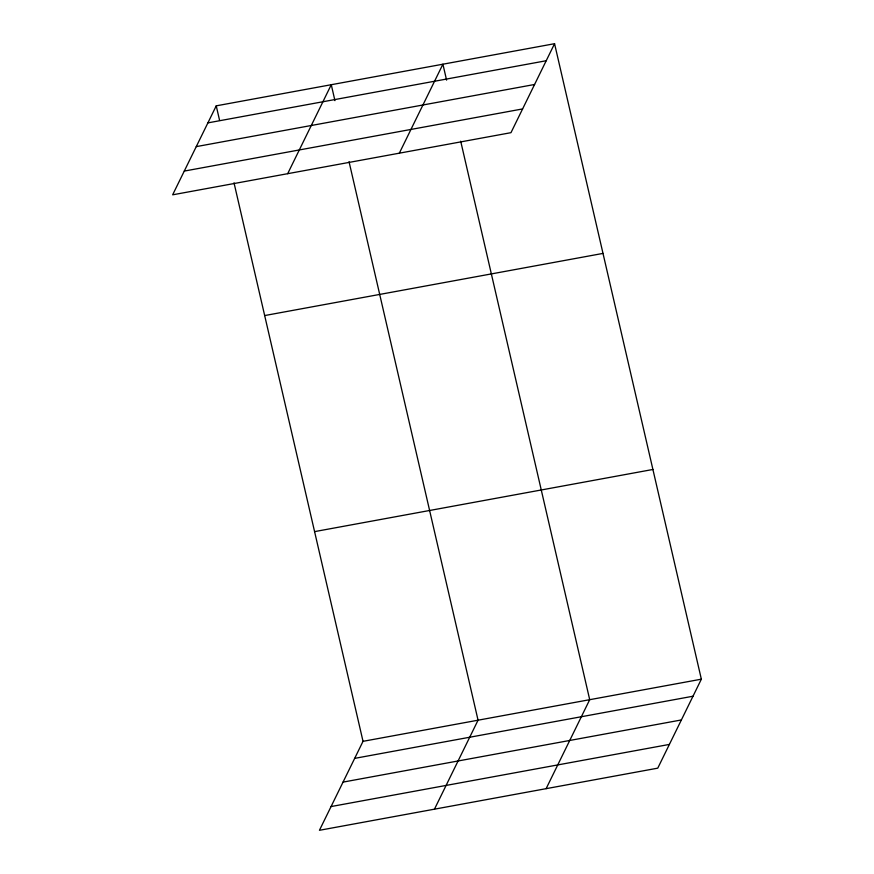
<?xml version="1.0" encoding="UTF-8"?>
<svg xmlns="http://www.w3.org/2000/svg" width="874" height="874" viewBox="0 0 874 874"><rect width="100%" height="100%" fill="white"/><g stroke="black" fill="none" stroke-linecap="round" stroke-linejoin="round"><path stroke-width="1.31" d="M216.239 105.841L172.648 194.815L510.973 132.673L554.564 43.7L216.239 105.841L219.603 120.448M287.677 173.686L331.268 84.712L334.939 100.641M399.331 153.179L442.91 64.206L446.592 80.135M234.013 182.83L363.027 741.327L319.436 830.3L657.761 768.159L701.352 679.185L554.564 43.7M434.465 809.171L478.056 720.198L349.043 161.701M546.119 788.665L589.71 699.692L460.696 141.195M207.881 122.884L546.206 60.743M196.257 146.624L534.582 84.483M184.272 171.085L522.597 108.933M264.68 315.558L603.005 253.405M314.585 531.621L652.911 469.469M363.027 741.327L701.352 679.185M354.68 758.37L693.006 696.228M343.045 782.11L681.37 719.957M331.071 806.56L669.397 744.419"/></g></svg>
